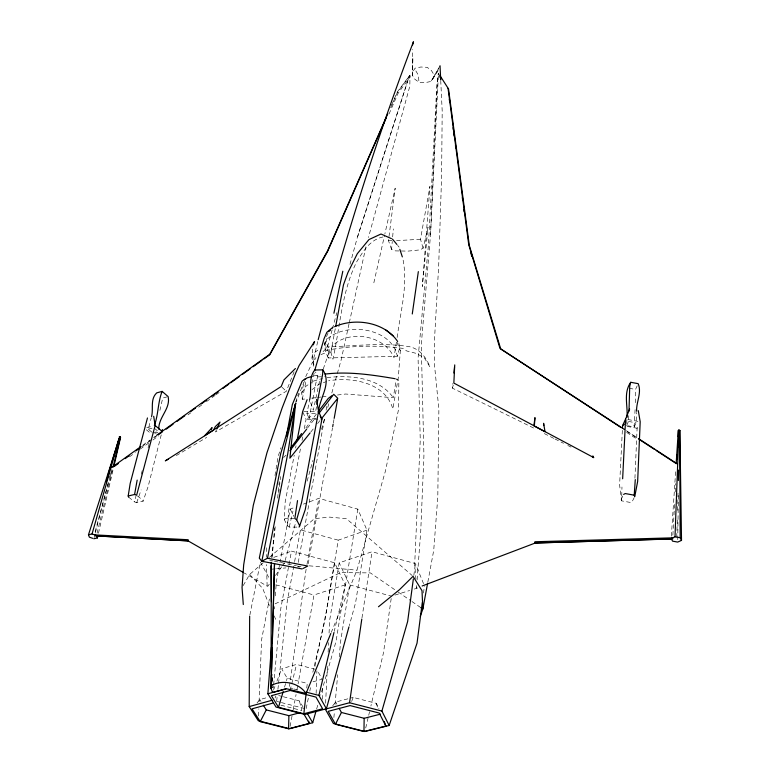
<?xml version="1.0" encoding="UTF-8"?>
<svg xmlns="http://www.w3.org/2000/svg" width="770" height="770" viewBox="0 0 770 770"><rect width="100%" height="100%" fill="white"/><g stroke="black" fill="none" stroke-linecap="round" stroke-linejoin="round"><path stroke-width="0.58" stroke-dasharray="3.85 2.89" d="M412.576 75.595L412.826 57.269L412.576 75.595L414.78 79.166L418.995 82.303L425.175 82.621L430.988 81.476L439.064 69.261M677.735 539.693L678.409 493.07M634.259 497.497L632.18 501.616L630.553 502.483L621.64 500.856L621.968 486.977M677.359 519.943L676.676 537.729M677.6 510.385L678.052 492.454M316.123 693.539L316.903 670.911M258.508 715.994L258.797 708.843M259.086 701.682L261.598 639.629L269.404 598.993M416.589 586.961L416.628 588.155L416.358 584.719M296.902 527.113L289.26 527.084L287.422 525.823L284.361 519.74L285.141 502.213L294.236 455.147M626.876 419.785L626.597 425.56L634.172 426.946L636.107 422.836L636.569 412.422M634.923 478.286L637.117 428.255L638.138 426.099M391.651 104.951L397.426 91.794L410.025 75.123L409.804 86.221L368.455 237.535M417.109 579.887L420.718 531.579L423.933 455.57L421.277 344.787L430.526 234.658L437.447 80.321L438.4 73.14L436.888 84.373L428.515 244.119L418.072 358.3L420.256 439.805L414.693 564.121L415.896 579.001M634.172 426.946L635.212 407.32M635.712 402.71L635.539 389.437L638.176 383.662M626.597 425.56L628.513 421.44L628.782 415.656M325.604 703.212L327.414 666.368M328.116 652.103L328.588 642.594M329.06 633.084L329.704 620.014L339.185 562.841L372.025 551.753L415.405 563.563L423.567 583.756M430.526 234.658L438.457 73.352M622.353 430.353L619.6 485.081L621.64 500.856M672.874 535.15L674.703 501.559M675.223 491.953L675.685 483.56M440.026 65.835L430.988 81.476L433.375 77.876L433.587 74.122L431.412 70.503L427.167 67.317L420.901 67.009L415.078 68.184L412.73 71.831L412.412 49.482M671.353 536.132L675.685 470.759M313.756 366.241L312.043 358.194L312.909 345.98M398.87 343.458L400.352 350.408L398.34 377.377L392.864 408.976C385.433 382.642 352.092 376.722 328.569 380.803M274.303 608.983L274.486 606.596M275.304 595.845L276.392 581.504L279.731 563.987M287.422 525.823L288.827 509.634L300.926 446.292M398.899 250.953L395.482 250.895L391.574 249.499L392.267 241.482M392.661 236.91L393.345 228.892M333.891 717.524L334.421 711.576M335.046 704.444L337.664 674.712M339.243 656.868L340.6 641.4L349.638 584.911L339.185 562.841M273.311 688.284L273.533 685.897M273.648 684.703L280.838 608.233L291.493 551.137L334.642 562.793L345.191 584.854L336.057 641.304L320.599 695.204M271.772 557.509L274.707 527.835M277.633 498.171L279.279 481.558M533.62 428.014L452.365 388.128L452.837 383.479M272.003 557.384L275.516 524.101M278.779 493.195L280.53 476.563M276.661 701.152L277.171 696.407M277.922 689.294L278.432 684.549M278.557 683.365L287.239 601.562L294.4 562.774M306.749 688.072L307.278 683.404L287.2 678.226L281.676 668.755L296.527 664.423L315.815 669.419M391.574 249.499L388.475 240.654L395.193 188.178L384.904 233.753M423.51 593.044L424.424 585.883M413.827 575.382L415.405 563.563M391.199 598.511L383.508 652.681L370.899 705.994M361.977 617.887L372.025 551.753M303.399 504.129L318.809 498.354L357.8 509.124L366.953 530.135L355.605 602.65L349.262 625.721M396.406 342.255L393.99 357.694C384.913 335.345 349.06 328.934 332.091 346.182L330.859 352.419L332.958 359.167C340.119 326.682 341.63 292.282 356.568 262.012C362.911 251.655 370.129 239.47 383.036 236.958M397.147 337.501C400.477 311.292 408.456 284.39 402.691 257.969M337.443 395.02L345.643 394.019L393.306 397.715L396.319 378.888L398.85 380.342L398.6 409.293L385.375 471.221L356.972 570.185L331.273 632.391M274.986 475.581L278.037 456.745M357.8 509.124L345.961 582.389L334.238 631.323M366.953 530.135L338.251 540.165L326.22 611.9L314.372 668.995M334.642 562.793L325.065 619.927L312.533 673.509M345.191 584.854L313.977 594.998L298.077 683.827M306.114 569.213L289.279 687.793L292.706 688.669M306.961 564.487L318.809 498.354M308.212 563.678L332.496 427.812M333.333 423.086L333.968 419.544M423.067 248.181L420.487 239.268L429.93 186.369L422.326 286.556L428.005 227.323L423.067 248.181L420.141 249.875L408.013 251.116L400.044 250.972M298.24 562.398L324.776 417.321M326.076 410.246L326.942 405.521M294.612 561.6L300.473 529.866L338.251 540.165M397.06 342.255L399.37 348.868L397.339 356.279L328.203 357.963L329.57 350.648L326.932 344.123L326.191 338.723M330.859 352.419L335.46 327.654M427.841 582.024L433.722 550.348L437.803 496.881L438.881 409.38L434.665 366.703L434.453 340.417L438.698 265.429L441.605 175.926L442.192 110.967L440.767 81.273M316.528 406.656L315.248 413.48L306.961 413.606L309.569 399.976M290.097 726.341L292.09 715.715M293.197 709.805L296.075 694.453M296.96 689.737L297.855 685.011M316.2 418.399L309.126 418.495L315.739 383.614L317.606 376.867L315.536 371.977M328.203 357.963L325.556 351.447L324.651 344.989L325.845 338.694M302.052 440.43L302.716 436.908M304.294 428.697L306.085 419.313L303.082 412.576M279.953 562.812L290.194 509.076L294.592 507.43M295.603 448.082L296.055 445.734M249.884 614.961L260.395 562.09L269.471 578.703M304.641 399.033L302.302 399.312L301.753 393.047L303.929 382.084M302.302 399.312L306.046 380.755L303.842 382.286L296.113 402.132M306.162 708.612L308.578 696.966M309.781 691.133L310.512 687.639M312.043 358.194L312.976 353.776L319.415 348.945M319.483 381.333L313.342 410.227L309.906 400.852M111.958 469.353L94.633 533.639M161.248 434.848L148.119 486.601L143.085 501.203L136.704 502.723L134.683 501.925L135.934 496.14M311.917 383.383L314.17 372.94M349.031 323.91L341.1 360.139L331.321 394.75M349.291 322.736L365.923 246.775M373.835 282.84L384.644 234.927M98.454 533.254L113.286 468.892M289.26 527.084L292.918 511.213M365.702 728.016L368.435 716.427M368.714 715.272L369.533 711.788M313.862 365.047L313.226 360.399L317.904 340.821M97.078 533.215L112.843 468.237M290.126 690.469L296.527 664.423M141.276 474.291L142.46 469.7M148.081 447.919L150.15 439.891M159.891 410.41L162.711 398.071L167.032 396.877M94.113 537.585L95.018 534.091M95.316 532.927L108.281 482.848M109.783 477.025L110.995 472.366M151.844 432.153L148.292 429.179L151.276 417.686M332.111 329.974L327.404 347.231L321.533 353.199M332.419 328.819L336.817 312.707M349.994 264.36L357.213 237.882L409.496 75.383L357.213 237.882M285.121 560.57L295.959 521.444M307.114 481.173L312.861 460.46M321.542 429.362L325.123 416.666M327.731 407.436L329.04 402.825M316.653 708.968L318.299 703.231M452.365 388.128L453.261 385.106M284.525 687.167L287.2 678.226M278.413 455.609L280.983 447.659M295.69 402.238L298.625 393.152M323.275 368.974L329.57 350.648M136.704 502.723L141.122 489.893M351.63 701.489L353.161 697.408L376.338 703.376L378.984 708.612M273.533 690.084L275.246 685.589M276.959 681.104L281.676 668.755M216.399 429.968L215.494 431.951L286.305 391.285L294.101 371.766M326.48 336.644L328.655 331.649M324.651 344.989L327.269 339.012C346.442 321.619 391.997 327.962 397.339 356.279M390.669 107.742L397.416 92.381L410.025 75.123M389.052 113.96L398.177 93.151L410.237 76.74M275.034 698.034L275.93 695.993M284.361 519.74L284.929 518.47L294.823 518.489M305.7 376.684L312.322 362.583L315.671 359.167M621.072 499.586L623.613 494.427M433.375 77.876L438.919 67.847M301.753 393.047L305.421 386.617L311.282 382.536M243.224 585.556L249.653 574.43L263.147 562.803M269.279 584.209L267.902 586.143L267.132 586.095L244.263 573.015M275.496 575.479L281.714 566.749M282.407 565.777L284.476 562.87M305.902 427.879L316.701 413.634M307.403 428.159L315.45 417.812M310.83 431.98L313.823 428.236M317.567 423.558L320.561 419.814M332.717 705.763L335.71 702.057L353.161 697.408M256.988 702.952L259.817 699.593L267.546 697.437M313.226 360.399L317.837 355.769M283.649 457.476L286.055 455.137M269.442 557.384L314.41 518.643L329.656 517.113L346.442 518.711L412.162 575.517M312.043 389.659L318.722 384.355L326.384 381.593M141.776 446.696L150.573 440.382M154.481 437.572L156.435 436.167M142.854 445.185L149.688 440.286M153.596 437.485L155.55 436.089M129.495 456.774L135.347 452.587M140.217 449.093L148.985 442.808M152.883 440.007L158.726 435.82M187.957 414.857L190.883 412.758M198.67 407.176L201.596 405.078M206.466 401.584L215.234 395.299M216.206 394.596L219.132 392.507M176.32 455.58L206.649 437.427M310.849 416.483L306.085 419.313L321.918 419.092M275.044 603.872L340.561 572.62L370.36 572.899L397.089 591.302M320.917 354.595L325.017 353.035L326.413 350.398C351.438 345.326 378.003 345.066 403.297 348.435L406.733 350.976L416.002 353.324L424.241 357.723L430.035 367.088C426.224 357.424 419.881 348.868 409.168 346.625C382.084 342.409 354.344 346.028 327.096 346.952L322.707 348.088M273.725 557.393L291.493 551.137M394.933 595.095L409.678 590.494M414.222 589.069L417.619 588.01M313.236 381.169L322.418 378.484M313.005 681.797L322.168 679.227L317.471 670.67M146.724 427.735L153.028 426.06M148.292 429.179L152.672 428.014M152.73 432.904L158.197 431.46L153.769 427.725M154.77 433.327L157.927 432.499M314.141 375.837L320.811 374.769M311.677 398.167L316.355 397.599M317.529 397.455L321.042 397.022M322.216 396.887L328.068 396.165M327.009 377.589C349.946 374.923 378.936 377.262 393.306 397.715M271.906 569.165L275.4 568.847M276.565 568.741L285.882 567.904M297.518 566.864L301.012 566.547M309.165 565.815L356.972 570.185M420.487 239.268L396.56 240.644M317.606 376.867L324.545 376.722M303.784 411.594L316.297 411.401M388.475 240.654L391.94 240.654M629.167 388.263L635.539 389.437M627.839 419.506L637.945 421.363M628.513 421.44L636.107 422.836M627.059 426.416L637.117 428.255L633.7 425.117M269.741 560.281L273.225 560.993M274.38 561.224L296.431 565.7M278.682 695.57L282.138 696.455M283.293 696.744L299.434 700.883L303.072 707.101M276.786 701.412L280.232 702.288M281.377 702.587L304.362 708.448M280.915 705.195L301.811 710.527L299.434 700.883M293.842 688.967L298.394 690.132M275.775 584.815L313.977 594.998M349.638 584.911L391.535 596.153M544.294 433.568L553.909 438.438M554.978 438.977L563.524 443.308M567.798 445.474L571.003 447.091M626.366 430.7L637.396 437.889M627.05 431.469L637.079 438.014M626.626 432.403L636.675 438.958M297.586 565.94L299.414 567.144M398.08 591.976L410.949 600.841M411.94 601.524L420.853 607.655M128.667 497.189L134.683 501.925M137.483 495.957L142.633 500.038L143.085 501.203M146.367 429.766L150.747 433.423M282.061 387.3L286.305 391.285M249.653 574.43L262.762 588.501L269.673 606.442M397.628 245.361L399.11 247.151M399.37 348.868L400.352 350.408M259.817 699.593L260.992 701.47M415.867 70.907L418.36 75.133L418.995 82.303M328.79 352.227L325.036 345.412L324.565 342.005M335.71 702.057L336.856 704.136M290.194 509.076L293.784 516.352M274.13 615.894L276.603 621.14M306.961 413.606L309.126 418.495M376.338 703.376L377.964 708.766M267.132 586.095L266.516 564.545M272.378 676.907L272.474 682.884L272.378 674.53M322.303 688.688L322.466 699.333M266.266 547.73L266.41 557.336M272.542 687.668L272.493 684.078L272.551 687.677"/><path stroke-width="1.16" d="M363.95 731.5L385.866 726.072L379.273 713.068L350.1 705.58L328.222 711.336L335.46 724.252L363.95 731.5L364.162 718.294L380.467 714.146M454.733 364.893L453.848 383.085L593.757 457.601L592.794 455.946L593.227 457.621M243.224 572.418L188.121 540.906L188.149 539.731L94.931 534.9M272.792 703.125L252.04 708.833L260.231 721.625L288.577 728.795L288.904 715.657L299.963 712.712M678.36 480.509L678.534 470.085M271.415 675.348L271.05 688.553L272.619 692.451L286.815 688.813L306.027 693.5L330.811 633.508M271.579 669.351L272.185 647.743M272.311 642.94L274.515 563.698L271.05 688.553L271.3 562.254M675.011 536.806L678.919 430.064L679.872 430.632L681.517 540.396L677.696 542.08L672.557 541.146L671.199 538.509L675.011 536.806L680.179 537.749L681.517 540.396M636.626 411.257C636.126 401.988 642.007 392.758 638.176 383.662L630.707 382.286C623.2 393.075 628.012 405.626 626.992 417.475M629.003 411.026L629.725 386.347L630.707 382.286M622.651 478.776L625.587 419.092L629.629 409.053M622.478 427.976L622.593 425.598L625.587 419.092M676.984 459.565L677.244 454.772M677.639 447.572L677.966 441.566M678.226 436.773L678.351 430.353L678.919 430.064M309.569 399.976C312.312 390.149 307.827 378.676 314.718 370.024L322.861 369.841L322.582 374.499L316.951 404.385M676.156 463.627L678.351 430.353M638.291 410.641L640.197 421.777L637.647 481.519L634.778 496.467L634.22 495.187L635.279 479.604M348.945 626.876L326.403 708.766L304.949 714.444L276.035 707.072L267.883 693.799L271.415 647.204M453.905 373.026L454.493 367.213M303.832 713.761L322.601 708.795L315.998 697.11L290.126 690.469L271.396 695.695L278.499 707.303L303.832 713.761L306.085 693.914M533.918 425.704L534.957 417.629L534.332 426.137L545.025 431.691L543.601 423.298L543.755 425.579M422.278 602.583L417.042 643.123L389.148 725.484L364.874 731.5L333.372 723.473L325.306 709.151L349.542 702.75L381.891 711.066L389.148 725.484M413.355 578.934L407.648 621.486L381.891 711.066M412.268 313.977L418.341 271.608M349.542 702.75L361.804 619.07M297.528 500.596L294.823 518.489L296.662 519.769L299.674 525.862L299.087 527.113M162.412 429.516L162.124 431.402L155.126 425.502L153.692 416.281M128.667 497.189L128.186 496.005L130.188 483.435L147.465 417.966M128.186 496.005L134.586 494.475L137.166 480.095M332.698 426.628L333.121 424.27M334.18 418.36L337.558 399.457M316.537 399.514L318.568 411.363L321.918 419.092L305.247 509.653L299.674 525.862M318.568 411.363L301.657 502.204L296.662 519.769M318.443 412.701C318.953 398.196 332.197 384.115 322.861 369.841M335.681 326.47L343.487 284.765L347.876 272.647L357.299 253.705L368.974 239.557L381.015 234.013L391.41 238.623M427.629 583.198L422.836 609.012L420.199 616.433M286.459 435.916L292.34 404.529L302.1 381.169L304.968 378.917M297.191 439.853L302.649 411.613L307.105 399.678M293.457 412.787L295.632 403.451L280.684 453.751L259.297 558.163L261.81 561.263L267.479 558.231L287.749 453.694L295.651 403.365L289.886 458.198L310.089 432.923M249.653 616.135L249.201 706.591L258.306 720.768L289.655 728.699L312.707 722.732L315.998 711.259M333.911 313.217L342.814 271.223M314.67 370.611L324.093 338.608L326.836 332.293L333.054 327.115M93.815 538.75L97.376 537.941L97.915 535.593M113.825 466.553L120.563 437.293L119.793 436.657L88.483 534.765L89.368 537.162L92.698 538.346M318.183 339.666C345.124 238.96 376.338 139.206 413.442 41.744L412.633 44.91M326.403 708.766L318.905 695.406L333.968 632.488M113.123 467.072L120.447 436.908M295.651 403.365L284.265 449.305L261.81 561.263L302.148 568.943M158.784 429.159C158.456 416.984 170.844 408.774 168.12 396.579L162.124 391.381L156.714 392.883C149.958 399.274 153.615 408.726 151.575 416.541M154.356 425.425C158.533 414.395 157.773 402.315 162.124 391.381M155.126 425.502L136.627 495.274L134.586 494.475M106.279 481.885L108.628 473.925M88.483 534.765L92.053 533.947L119.793 436.657M278.499 707.303L283.187 691.643M108.002 475.109L111.101 464.762M111.794 462.472L119.032 438.332M313.323 344.854L314.564 341.505L299.126 365.49L295.805 372.786L282.147 407.946L266.94 452.808L253.282 505.341L243.676 564.891L242.049 587.577L243.301 604.537M387.801 113.71L327.654 250.702L269.818 354.219L156.531 435.387M386.338 117.618L327.577 251.472L269.76 354.768L263.898 358.974M216.851 428.977L220.008 422.047L215.311 426.619L213.492 430.199L165.309 460.845L168.245 459.267M335.46 724.252L341.418 712.471L339.137 708.304M260.231 721.625L266.276 709.901L263.34 705.214M211.019 429.602L212.106 427.639L204.637 435.685L281.214 386.502L283.918 379.928L295.401 368.512M290.771 447.813L301.58 433.568M318.145 411.738L328.232 398.446L331.899 395.664M289.857 450.748L306.672 429.102M319.107 413.105L333.737 394.279L337.77 398.283L321.311 418.88M328.655 331.649L330.349 330.243M622.593 425.598L624.258 424.222M378.474 606.77L399.457 589.724L413.067 576.297L422.008 590.715L422.836 609.012L420.853 607.655M304.371 379.889L307.076 377.887L312.119 376.424M114.422 466.341L118.33 463.54M125.163 458.622L129.071 455.821M135.915 450.902L139.822 448.101M158.389 434.761L162.297 431.96M166.205 429.15L173.038 424.241M176.946 421.431L184.762 415.819M190.623 411.603L195.513 408.1M201.374 403.884L206.254 400.381M212.116 396.165L217.977 391.959M222.867 388.446L228.728 384.24M230.682 382.834L239.48 376.52M242.406 374.413L250.221 368.801M253.157 366.693L261.944 360.379M111.602 467.573L140.9 446.581M623.613 494.427L625.25 493.551L634.22 495.187M303.091 568.462L306.855 566.518M270.944 685.781C281.897 679.121 299.001 682.547 306.027 693.5M679.304 430.911L679.872 430.632M334.575 326.73C355.182 317.481 384.654 322.033 397.657 341.514M422.143 585.989L535.304 542.994L672.778 538.875M267.883 693.799L285.901 688.736M249.201 706.591L272.185 700.238M120.563 437.293L119.263 436.802M288.577 728.795L309.386 723.396L308.683 721.192M325.258 374.066C348.637 371.265 372.17 374.836 395.222 378.725M673.067 537.835L534.9 541.753L535.304 542.994L534.803 542.975L671.257 539.019M96.308 535.949L188.053 540.829M95.432 535.853L188.121 540.906M267.479 558.231L307.788 566.037M341.418 712.471L364.162 718.294M266.276 709.901L288.904 715.657M306.373 692.182L318.905 695.406M92.053 533.947L96.51 535.545L97.376 537.941M624.354 429.4L499.98 348.415L468.757 244.764L448.053 88.377M638.397 438.544L677.513 464.012M621.034 427.543L500.721 348.964L469.315 245.524L448.525 88.935L439.66 75.114M639.081 439.324L654.125 449.151M656.127 450.46L676.175 463.55M385.886 330.003L393.037 335.787M392.45 239.085L396.897 244.456M439.747 76.779L441.027 78.781M320.233 416.339L321.918 419.092M303.563 713.501L309.386 723.396M307.346 713.549L312.707 722.732M384.326 721.625L385.866 726.072M399.832 249.316L402.335 256.891M470.826 253.051L471.866 256.506M449.314 99.263L449.622 101.64M453.068 127.695L453.386 130.063M453.857 133.614L454.165 135.982M455.426 145.463L455.734 147.83M462.318 197.582L462.635 199.95M463.887 209.421L464.195 211.788M440.026 65.835L440.709 80.09M270.953 565.815L271.425 601.649M679.669 430.209L680.179 537.749"/></g></svg>
